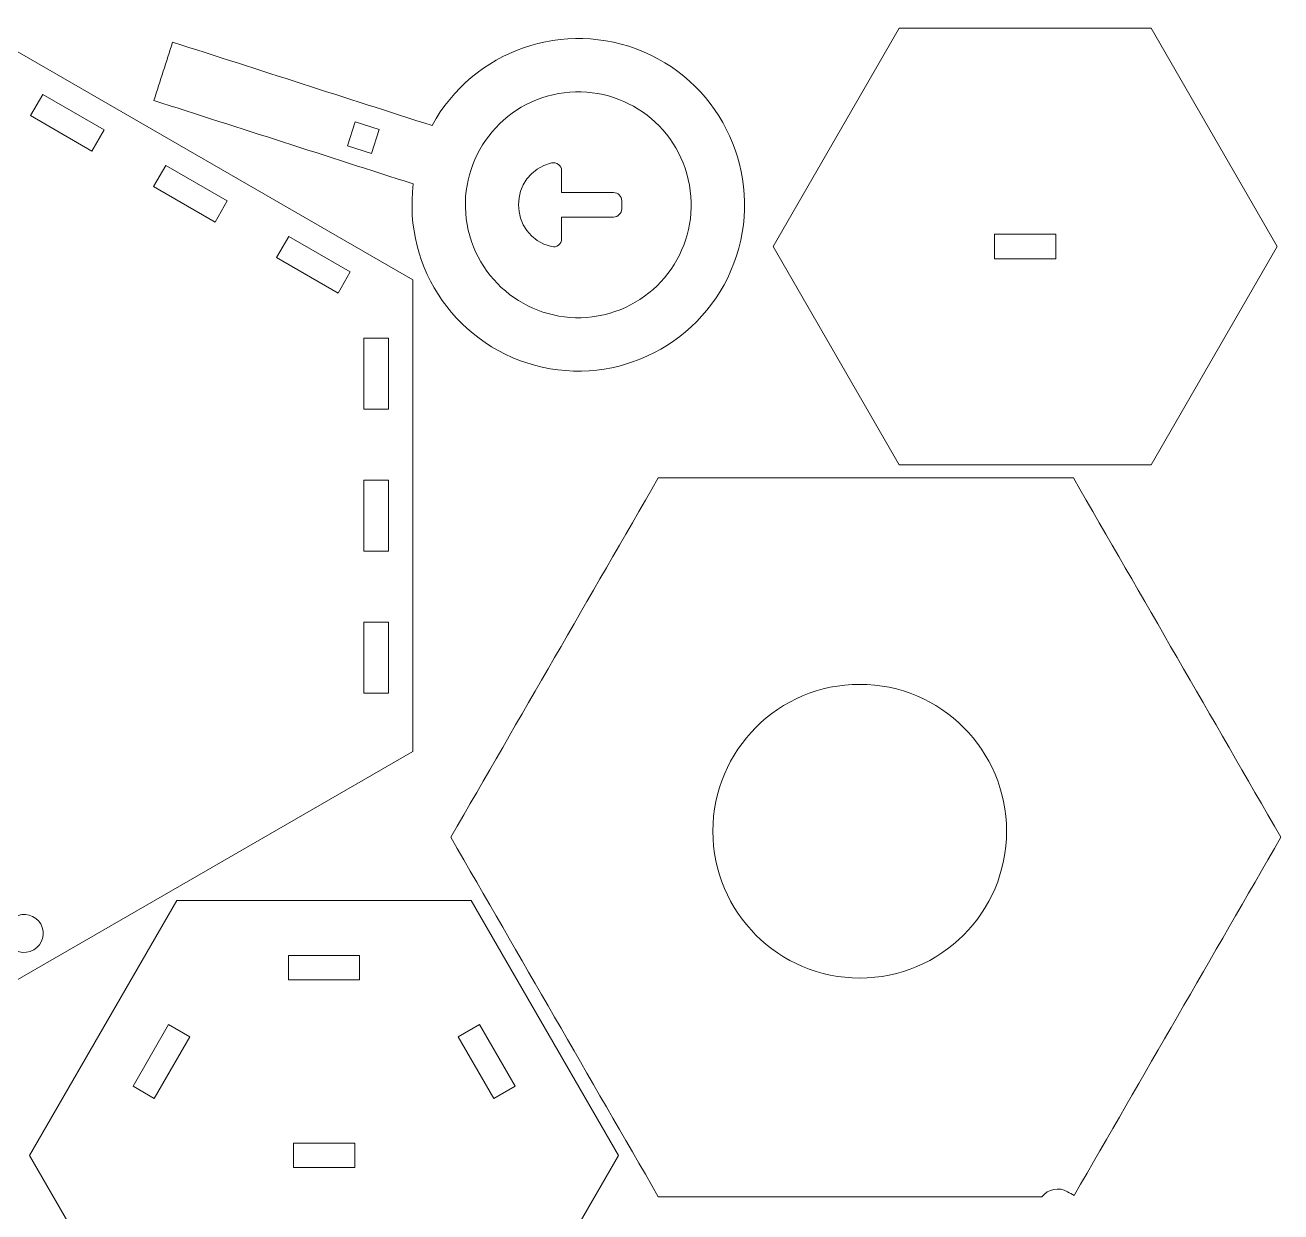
# Model space of a CAD drawing. Header units: millimetres. Extents: x -76 to 234, y -315 to 92.
# Drawn here: x 79.6 to 233.5, y -177.5 to -32.1 of the extents above; entities that cross this region are included whole.
import ezdxf

# ---------------------------------------------------------------- set-up
doc = ezdxf.new("R2010")
doc.units = ezdxf.units.MM
doc.header["$MEASUREMENT"] = 0
doc.layers.add('layer 1', color=7, linetype='Continuous')

msp = doc.modelspace()

# ---------------------------------------------------------------- linework, layer by layer
at = {"layer": 'layer 1', "color": 250, "lineweight": 9}
for points, knots in [([(95.4025, -41.3181), (106.0041, -44.7269), (116.6056, -48.1358), (127.2072, -51.5447), (127.2072, -51.5447), (125.887, -61.987), (132.7357, -71.7173), (143.0111, -73.9982), (143.0111, -73.9982), (153.2865, -76.279), (163.6088, -70.3606), (166.8308, -60.3401), (166.8308, -60.3401), (170.0527, -50.3198), (165.1144, -39.4941), (155.4353, -35.3588), (155.4353, -35.3588), (145.7562, -31.2233), (134.52, -35.1383), (129.5066, -44.3933), (129.5066, -44.3933), (118.9048, -40.9844), (108.3028, -37.5754), (97.7009, -34.1664), (97.7009, -34.1664), (96.9344, -36.5502), (96.169, -38.9343), (95.4025, -41.3181)], [0, 0, 0, 0, 0.125, 0.125, 0.125, 0.125, 0.25, 0.25, 0.25, 0.25, 0.375, 0.375, 0.375, 0.375, 0.5, 0.5, 0.5, 0.5, 0.625, 0.625, 0.625, 0.625, 0.75, 0.75, 0.75, 0.75, 1, 1, 1, 1]), ([(186.7687, -32.4729), (186.7687, -32.4729), (171.3301, -59.2131), (171.3301, -59.2131), (171.3301, -59.2131), (171.3301, -59.2131), (186.7687, -85.9536), (186.7687, -85.9536), (186.7687, -85.9536), (186.7687, -85.9536), (217.6455, -85.9536), (217.6455, -85.9536), (217.6455, -85.9536), (217.6455, -85.9536), (233.0841, -59.2131), (233.0841, -59.2131), (233.0841, -59.2131), (233.0841, -59.2131), (217.6455, -32.4729), (217.6455, -32.4729), (217.6455, -32.4729), (217.6455, -32.4729), (186.7687, -32.4729), (186.7687, -32.4729)], [0, 0, 0, 0, 0.14285714, 0.14285714, 0.14285714, 0.14285714, 0.28571429, 0.28571429, 0.28571429, 0.28571429, 0.42857143, 0.42857143, 0.42857143, 0.42857143, 0.57142857, 0.57142857, 0.57142857, 0.57142857, 0.71428571, 0.71428571, 0.71428571, 0.71428571, 1, 1, 1, 1]), ([(77.1033, -34.4015), (77.1033, -34.4015), (27.0478, -63.3014), (27.0478, -63.3014), (27.0478, -63.3014), (27.0478, -63.3014), (27.0478, -121.1009), (27.0478, -121.1009), (27.0478, -121.1009), (27.0478, -121.1009), (77.1033, -150.0007), (77.1033, -150.0007), (77.1033, -150.0007), (77.1033, -150.0007), (127.1592, -121.1009), (127.1592, -121.1009), (127.1592, -121.1009), (127.1592, -121.1009), (127.1592, -63.3014), (127.1592, -63.3014), (127.1592, -63.3014), (127.1592, -63.3014), (77.1033, -34.4015), (77.1033, -34.4015)], [0, 0, 0, 0, 0.14285714, 0.14285714, 0.14285714, 0.14285714, 0.28571429, 0.28571429, 0.28571429, 0.28571429, 0.42857143, 0.42857143, 0.42857143, 0.42857143, 0.57142857, 0.57142857, 0.57142857, 0.57142857, 0.71428571, 0.71428571, 0.71428571, 0.71428571, 1, 1, 1, 1]), ([(160.9116, -50.985), (162.6325, -58.432), (157.9909, -65.8643), (150.5435, -67.5852), (150.5435, -67.5852), (143.0965, -69.3061), (135.6647, -64.6642), (133.9437, -57.2171), (133.9437, -57.2171), (132.2227, -49.7701), (136.8648, -42.3381), (144.3118, -40.6171), (144.3118, -40.6171), (151.7588, -38.896), (159.1909, -43.5381), (160.9116, -50.985)], [0, 0, 0, 0, 0.2, 0.2, 0.2, 0.2, 0.4, 0.4, 0.4, 0.4, 0.6, 0.6, 0.6, 0.6, 1, 1, 1, 1]), ([(81.7819, -40.5666), (81.7819, -40.5666), (80.2818, -43.1648), (80.2818, -43.1648), (80.2818, -43.1648), (80.2818, -43.1648), (87.8218, -47.5179), (87.8218, -47.5179), (87.8218, -47.5179), (87.8218, -47.5179), (89.3218, -44.9199), (89.3218, -44.9199), (89.3218, -44.9199), (89.3218, -44.9199), (81.7819, -40.5666), (81.7819, -40.5666)], [0, 0, 0, 0, 0.2, 0.2, 0.2, 0.2, 0.4, 0.4, 0.4, 0.4, 0.6, 0.6, 0.6, 0.6, 1, 1, 1, 1]), ([(122.0732, -47.8215), (122.0732, -47.8215), (119.1218, -46.8725), (119.1218, -46.8725), (119.1218, -46.8725), (119.1218, -46.8725), (120.0708, -43.921), (120.0708, -43.921), (120.0708, -43.921), (120.0708, -43.921), (123.0222, -44.8701), (123.0222, -44.8701), (123.0222, -44.8701), (123.0222, -44.8701), (122.0732, -47.8215), (122.0732, -47.8215)], [0, 0, 0, 0, 0.2, 0.2, 0.2, 0.2, 0.4, 0.4, 0.4, 0.4, 0.6, 0.6, 0.6, 0.6, 1, 1, 1, 1]), ([(145.379, -49.9421), (145.379, -49.295), (144.7739, -48.8184), (144.1453, -48.9692), (144.1453, -48.9692), (138.7531, -50.2658), (138.7531, -57.9362), (144.1453, -59.2328), (144.1453, -59.2328), (144.7739, -59.3838), (145.379, -58.9071), (145.379, -58.2601), (145.379, -58.2601), (145.379, -57.3739), (145.379, -56.4875), (145.379, -55.6009), (145.379, -55.6009), (147.5016, -55.6009), (149.6246, -55.6009), (151.7473, -55.6009), (151.7473, -55.6009), (152.2997, -55.6009), (152.7474, -55.1532), (152.7474, -54.6011), (152.7474, -54.6011), (152.7474, -54.2676), (152.7474, -53.9344), (152.7474, -53.601), (152.7474, -53.601), (152.7474, -53.0489), (152.2997, -52.6012), (151.7473, -52.6012), (151.7473, -52.6012), (149.6246, -52.6012), (147.5016, -52.6012), (145.379, -52.6012), (145.379, -52.6012), (145.379, -51.7148), (145.379, -50.8281), (145.379, -49.9421)], [0, 0, 0, 0, 0.09090909, 0.09090909, 0.09090909, 0.09090909, 0.18181818, 0.18181818, 0.18181818, 0.18181818, 0.27272727, 0.27272727, 0.27272727, 0.27272727, 0.36363636, 0.36363636, 0.36363636, 0.36363636, 0.45454545, 0.45454545, 0.45454545, 0.45454545, 0.54545455, 0.54545455, 0.54545455, 0.54545455, 0.63636364, 0.63636364, 0.63636364, 0.63636364, 0.72727273, 0.72727273, 0.72727273, 0.72727273, 0.81818182, 0.81818182, 0.81818182, 0.81818182, 1, 1, 1, 1]), ([(96.8617, -49.2728), (96.8617, -49.2728), (95.3617, -51.871), (95.3617, -51.871), (95.3617, -51.871), (95.3617, -51.871), (102.9012, -56.2242), (102.9012, -56.2242), (102.9012, -56.2242), (102.9012, -56.2242), (104.4012, -53.6262), (104.4012, -53.6262), (104.4012, -53.6262), (104.4012, -53.6262), (96.8617, -49.2728), (96.8617, -49.2728)], [0, 0, 0, 0, 0.2, 0.2, 0.2, 0.2, 0.4, 0.4, 0.4, 0.4, 0.6, 0.6, 0.6, 0.6, 1, 1, 1, 1]), ([(111.9411, -57.979), (111.9411, -57.979), (110.4411, -60.5773), (110.4411, -60.5773), (110.4411, -60.5773), (110.4411, -60.5773), (117.981, -64.9305), (117.981, -64.9305), (117.981, -64.9305), (117.981, -64.9305), (119.481, -62.3323), (119.481, -62.3323), (119.481, -62.3323), (119.481, -62.3323), (111.9411, -57.979), (111.9411, -57.979)], [0, 0, 0, 0, 0.2, 0.2, 0.2, 0.2, 0.4, 0.4, 0.4, 0.4, 0.6, 0.6, 0.6, 0.6, 1, 1, 1, 1]), ([(198.4509, -57.7131), (198.4509, -57.7131), (205.9629, -57.7131), (205.9629, -57.7131), (205.9629, -57.7131), (205.9629, -57.7131), (205.9629, -60.7131), (205.9629, -60.7131), (205.9629, -60.7131), (205.9629, -60.7131), (198.4509, -60.7131), (198.4509, -60.7131), (198.4509, -60.7131), (198.4509, -60.7131), (198.4509, -57.7131), (198.4509, -57.7131)], [0, 0, 0, 0, 0.2, 0.2, 0.2, 0.2, 0.4, 0.4, 0.4, 0.4, 0.6, 0.6, 0.6, 0.6, 1, 1, 1, 1]), ([(124.1592, -79.1418), (124.1592, -79.1418), (124.1592, -70.4356), (124.1592, -70.4356), (124.1592, -70.4356), (124.1592, -70.4356), (121.1592, -70.4356), (121.1592, -70.4356), (121.1592, -70.4356), (121.1592, -70.4356), (121.1592, -79.1418), (121.1592, -79.1418), (121.1592, -79.1418), (121.1592, -79.1418), (124.1592, -79.1418), (124.1592, -79.1418)], [0, 0, 0, 0, 0.2, 0.2, 0.2, 0.2, 0.4, 0.4, 0.4, 0.4, 0.6, 0.6, 0.6, 0.6, 1, 1, 1, 1]), ([(157.2387, -87.5674), (148.76, -102.2528), (140.2814, -116.9378), (131.8031, -131.6232), (131.8031, -131.6232), (140.2814, -146.3087), (148.76, -160.9938), (157.2387, -175.6792), (157.2387, -175.6792), (172.9094, -175.6792), (188.5801, -175.6792), (204.2505, -175.6792), (204.2505, -175.6792), (205.0001, -174.7136), (206.3474, -174.4494), (207.4061, -175.0608), (207.4061, -175.0608), (207.6713, -175.2139), (207.9366, -175.367), (208.2019, -175.5201), (208.2019, -175.5201), (216.6499, -160.8876), (225.0978, -146.2555), (233.5458, -131.6232), (233.5458, -131.6232), (225.0671, -116.9378), (216.5885, -102.2528), (208.1098, -87.5674), (208.1098, -87.5674), (191.1529, -87.5674), (174.1956, -87.5674), (157.2387, -87.5674)], [0, 0, 0, 0, 0.11111111, 0.11111111, 0.11111111, 0.11111111, 0.22222222, 0.22222222, 0.22222222, 0.22222222, 0.33333333, 0.33333333, 0.33333333, 0.33333333, 0.44444444, 0.44444444, 0.44444444, 0.44444444, 0.55555556, 0.55555556, 0.55555556, 0.55555556, 0.66666667, 0.66666667, 0.66666667, 0.66666667, 0.77777778, 0.77777778, 0.77777778, 0.77777778, 1, 1, 1, 1]), ([(121.1592, -87.848), (121.1592, -87.848), (121.1592, -96.5543), (121.1592, -96.5543), (121.1592, -96.5543), (121.1592, -96.5543), (124.1592, -96.5543), (124.1592, -96.5543), (124.1592, -96.5543), (124.1592, -96.5543), (124.1592, -87.848), (124.1592, -87.848), (124.1592, -87.848), (124.1592, -87.848), (121.1592, -87.848), (121.1592, -87.848)], [0, 0, 0, 0, 0.2, 0.2, 0.2, 0.2, 0.4, 0.4, 0.4, 0.4, 0.6, 0.6, 0.6, 0.6, 1, 1, 1, 1]), ([(121.1592, -105.2605), (121.1592, -105.2605), (121.1592, -113.9665), (121.1592, -113.9665), (121.1592, -113.9665), (121.1592, -113.9665), (124.1592, -113.9665), (124.1592, -113.9665), (124.1592, -113.9665), (124.1592, -113.9665), (124.1592, -105.2605), (124.1592, -105.2605), (124.1592, -105.2605), (124.1592, -105.2605), (121.1592, -105.2605), (121.1592, -105.2605)], [0, 0, 0, 0, 0.2, 0.2, 0.2, 0.2, 0.4, 0.4, 0.4, 0.4, 0.6, 0.6, 0.6, 0.6, 1, 1, 1, 1]), ([(181.9246, -112.8735), (171.9835, -112.8735), (163.9246, -120.9324), (163.9246, -130.8735), (163.9246, -130.8735), (163.9246, -140.8146), (171.9834, -148.8735), (181.9246, -148.8735), (181.9246, -148.8735), (191.8657, -148.8736), (199.9246, -140.8147), (199.9246, -130.8736), (199.9246, -130.8736), (199.9246, -120.9324), (191.8658, -112.8735), (181.9246, -112.8735)], [0, 0, 0, 0, 0.2, 0.2, 0.2, 0.2, 0.4, 0.4, 0.4, 0.4, 0.6, 0.6, 0.6, 0.6, 1, 1, 1, 1]), ([(98.222, -139.3547), (98.222, -139.3547), (80.1795, -170.6045), (80.1795, -170.6045), (80.1795, -170.6045), (80.1795, -170.6045), (98.222, -201.8545), (98.222, -201.8545), (98.222, -201.8545), (98.222, -201.8545), (134.3061, -201.8545), (134.3061, -201.8545), (134.3061, -201.8545), (134.3061, -201.8545), (152.3482, -170.6045), (152.3482, -170.6045), (152.3482, -170.6045), (152.3482, -170.6045), (134.3061, -139.3547), (134.3061, -139.3547), (134.3061, -139.3547), (134.3061, -139.3547), (98.222, -139.3547), (98.222, -139.3547)], [0, 0, 0, 0, 0.14285714, 0.14285714, 0.14285714, 0.14285714, 0.28571429, 0.28571429, 0.28571429, 0.28571429, 0.42857143, 0.42857143, 0.42857143, 0.42857143, 0.57142857, 0.57142857, 0.57142857, 0.57142857, 0.71428571, 0.71428571, 0.71428571, 0.71428571, 1, 1, 1, 1]), ([(81.5356, -142.2456), (82.1773, -143.3576), (81.7963, -144.7793), (80.6847, -145.4212), (80.6847, -145.4212), (79.5728, -146.0633), (78.1511, -145.6823), (77.509, -144.5704), (77.509, -144.5704), (76.867, -143.4585), (77.248, -142.0368), (78.3599, -141.3951), (78.3599, -141.3951), (79.4719, -140.753), (80.8936, -141.134), (81.5356, -142.2456)], [0, 0, 0, 0, 0.2, 0.2, 0.2, 0.2, 0.4, 0.4, 0.4, 0.4, 0.6, 0.6, 0.6, 0.6, 1, 1, 1, 1]), ([(111.9108, -146.0896), (111.9108, -146.0896), (111.9108, -149.0896), (111.9108, -149.0896), (111.9108, -149.0896), (111.9108, -149.0896), (120.617, -149.0896), (120.617, -149.0896), (120.617, -149.0896), (120.617, -149.0896), (120.617, -146.0896), (120.617, -146.0896), (120.617, -146.0896), (120.617, -146.0896), (111.9108, -146.0896), (111.9108, -146.0896)], [0, 0, 0, 0, 0.2, 0.2, 0.2, 0.2, 0.4, 0.4, 0.4, 0.4, 0.6, 0.6, 0.6, 0.6, 1, 1, 1, 1]), ([(99.808, -156.077), (99.808, -156.077), (97.2098, -154.577), (97.2098, -154.577), (97.2098, -154.577), (97.2098, -154.577), (92.8569, -162.117), (92.8569, -162.117), (92.8569, -162.117), (92.8569, -162.117), (95.4548, -163.617), (95.4548, -163.617), (95.4548, -163.617), (95.4548, -163.617), (99.808, -156.077), (99.808, -156.077)], [0, 0, 0, 0, 0.2, 0.2, 0.2, 0.2, 0.4, 0.4, 0.4, 0.4, 0.6, 0.6, 0.6, 0.6, 1, 1, 1, 1]), ([(137.0729, -163.617), (137.0729, -163.617), (139.6711, -162.117), (139.6711, -162.117), (139.6711, -162.117), (139.6711, -162.117), (135.3179, -154.577), (135.3179, -154.577), (135.3179, -154.577), (135.3179, -154.577), (132.72, -156.077), (132.72, -156.077), (132.72, -156.077), (132.72, -156.077), (137.0729, -163.617), (137.0729, -163.617)], [0, 0, 0, 0, 0.2, 0.2, 0.2, 0.2, 0.4, 0.4, 0.4, 0.4, 0.6, 0.6, 0.6, 0.6, 1, 1, 1, 1]), ([(112.508, -169.1044), (112.508, -169.1044), (120.0201, -169.1044), (120.0201, -169.1044), (120.0201, -169.1044), (120.0201, -169.1044), (120.0201, -172.1045), (120.0201, -172.1045), (120.0201, -172.1045), (120.0201, -172.1045), (112.508, -172.1045), (112.508, -172.1045), (112.508, -172.1045), (112.508, -172.1045), (112.508, -169.1044), (112.508, -169.1044)], [0, 0, 0, 0, 0.2, 0.2, 0.2, 0.2, 0.4, 0.4, 0.4, 0.4, 0.6, 0.6, 0.6, 0.6, 1, 1, 1, 1])]:
    msp.add_open_spline(points, degree=3, knots=knots, dxfattribs=at)

doc.saveas('drawing.dxf')
